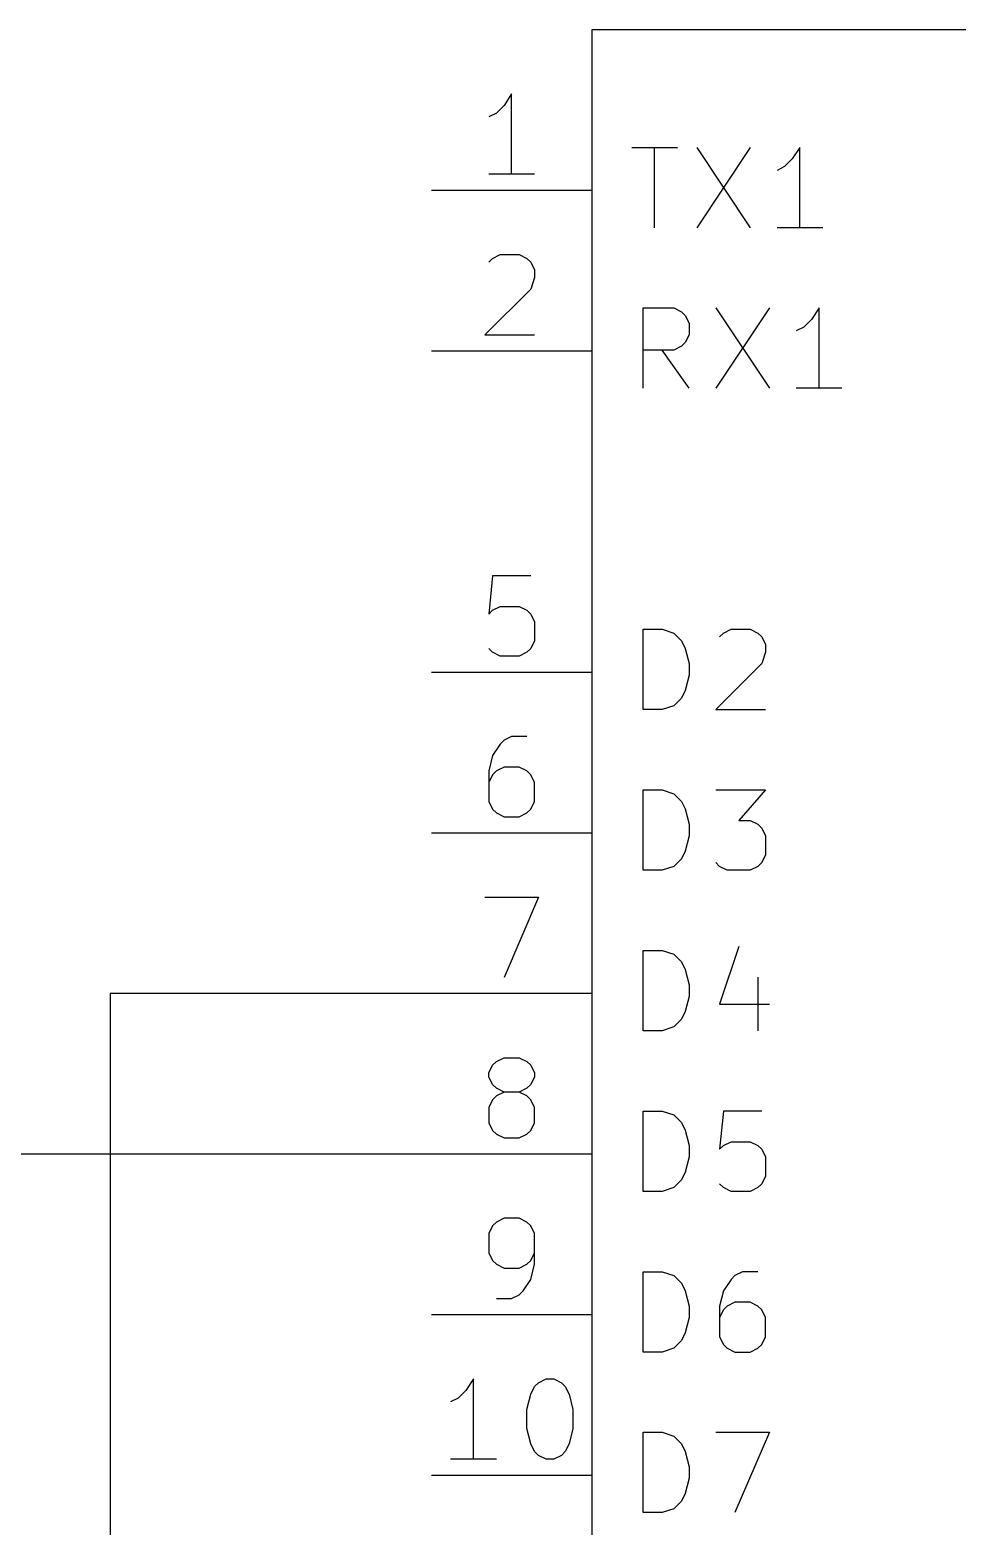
# Model space of a CAD drawing. Extents: x 0.4 to 11.3, y -7.9 to -0.4.
# Drawn here: x 5.8 to 6.377, y -3.782 to -2.85 of the extents above; entities that cross this region are included whole.
import ezdxf

# ---------------------------------------------------------------- set-up
doc = ezdxf.new("R2010")
doc.units = 0
doc.header["$MEASUREMENT"] = 0
for name, color, linetype in [('CYAN2', 4, 'CONTINUOUS'), ('GREEN3', 91, 'CONTINUOUS'), ('LYELLOW', 51, 'CONTINUOUS'), ('RED2', 1, 'CONTINUOUS'), ('RED3', 11, 'CONTINUOUS')]:
    doc.layers.add(name, color=color, linetype=linetype)

msp = doc.modelspace()

# ---------------------------------------------------------------- linework, layer by layer
at = {"layer": 'CYAN2', "linetype": 'CONTINUOUS'}
for p, q in [((6.17476, -2.92313), (6.20333, -2.92313)), ((6.17476, -2.92313), (6.20333, -2.92313)), ((6.18905, -2.97313), (6.18905, -2.92313)), ((6.18905, -2.97313), (6.18905, -2.92313)), ((6.21524, -2.92313), (6.24857, -2.97313)), ((6.24857, -2.92313), (6.21524, -2.97313)), ((6.21524, -2.92313), (6.24857, -2.97313)), ((6.24857, -2.92313), (6.21524, -2.97313)), ((6.27952, -2.92313), (6.27476, -2.93028)), ((6.27952, -2.92313), (6.27476, -2.93028)), ((6.27952, -2.97313), (6.27952, -2.92313)), ((6.27952, -2.97313), (6.27952, -2.92313)), ((6.27476, -2.93028), (6.27, -2.93504)), ((6.27476, -2.93028), (6.27, -2.93504)), ((6.27, -2.93504), (6.26524, -2.93742)), ((6.27, -2.93504), (6.26524, -2.93742)), ((6.29381, -2.97313), (6.26524, -2.97313)), ((6.29381, -2.97313), (6.26524, -2.97313)), ((6.1819, -3.07313), (6.1819, -3.02313)), ((6.1819, -3.02313), (6.20095, -3.02313)), ((6.1819, -3.07313), (6.1819, -3.02313)), ((6.1819, -3.02313), (6.20095, -3.02313)), ((6.20095, -3.02313), (6.20571, -3.02551)), ((6.20095, -3.02313), (6.20571, -3.02551)), ((6.20571, -3.02551), (6.20809, -3.02789)), ((6.20571, -3.02551), (6.20809, -3.02789)), ((6.22714, -3.02313), (6.26047, -3.07313)), ((6.26047, -3.02313), (6.22714, -3.07313)), ((6.22714, -3.02313), (6.26047, -3.07313)), ((6.26047, -3.02313), (6.22714, -3.07313)), ((6.29143, -3.02313), (6.28667, -3.03028)), ((6.29143, -3.02313), (6.28667, -3.03028)), ((6.29143, -3.07313), (6.29143, -3.02313)), ((6.29143, -3.07313), (6.29143, -3.02313)), ((6.20809, -3.02789), (6.21047, -3.03265)), ((6.20809, -3.02789), (6.21047, -3.03265)), ((6.21047, -3.03265), (6.21047, -3.0398)), ((6.21047, -3.03265), (6.21047, -3.0398)), ((6.2819, -3.03504), (6.27714, -3.03742)), ((6.2819, -3.03504), (6.27714, -3.03742)), ((6.28667, -3.03028), (6.2819, -3.03504)), ((6.28667, -3.03028), (6.2819, -3.03504)), ((6.20809, -3.04456), (6.20571, -3.04694)), ((6.20809, -3.04456), (6.20571, -3.04694)), ((6.21047, -3.0398), (6.20809, -3.04456)), ((6.21047, -3.0398), (6.20809, -3.04456)), ((6.20095, -3.04932), (6.1819, -3.04932)), ((6.20095, -3.04932), (6.1819, -3.04932)), ((6.21047, -3.07313), (6.19381, -3.04932)), ((6.21047, -3.07313), (6.19381, -3.04932)), ((6.20571, -3.04694), (6.20095, -3.04932)), ((6.20571, -3.04694), (6.20095, -3.04932)), ((6.30571, -3.07313), (6.27714, -3.07313)), ((6.30571, -3.07313), (6.27714, -3.07313)), ((6.1819, -3.27313), (6.1819, -3.22313)), ((6.1819, -3.22313), (6.19381, -3.22313)), ((6.1819, -3.27313), (6.1819, -3.22313)), ((6.1819, -3.22313), (6.19381, -3.22313)), ((6.19381, -3.22313), (6.20095, -3.22551)), ((6.19381, -3.22313), (6.20095, -3.22551)), ((6.20095, -3.22551), (6.20571, -3.23028)), ((6.20095, -3.22551), (6.20571, -3.23028)), ((6.20571, -3.23028), (6.20809, -3.23504)), ((6.20571, -3.23028), (6.20809, -3.23504)), ((6.22952, -3.22789), (6.2319, -3.22551)), ((6.22952, -3.22789), (6.2319, -3.22551)), ((6.2319, -3.22551), (6.23667, -3.22313)), ((6.2319, -3.22551), (6.23667, -3.22313)), ((6.23667, -3.22313), (6.24857, -3.22313)), ((6.23667, -3.22313), (6.24857, -3.22313)), ((6.24857, -3.22313), (6.25333, -3.22551)), ((6.24857, -3.22313), (6.25333, -3.22551)), ((6.25333, -3.22551), (6.25571, -3.22789)), ((6.25333, -3.22551), (6.25571, -3.22789)), ((6.25571, -3.22789), (6.25809, -3.23265)), ((6.25571, -3.22789), (6.25809, -3.23265)), ((6.20809, -3.23504), (6.21047, -3.24456)), ((6.20809, -3.23504), (6.21047, -3.24456)), ((6.25809, -3.23742), (6.25571, -3.24456)), ((6.25809, -3.23742), (6.25571, -3.24456)), ((6.25809, -3.23265), (6.25809, -3.23742)), ((6.25809, -3.23265), (6.25809, -3.23742)), ((6.21047, -3.24456), (6.21047, -3.2517)), ((6.21047, -3.24456), (6.21047, -3.2517)), ((6.25571, -3.24456), (6.22714, -3.27313)), ((6.25571, -3.24456), (6.22714, -3.27313)), ((6.21047, -3.2517), (6.20809, -3.26122)), ((6.21047, -3.2517), (6.20809, -3.26122)), ((6.20571, -3.26599), (6.20095, -3.27075)), ((6.20571, -3.26599), (6.20095, -3.27075)), ((6.20809, -3.26122), (6.20571, -3.26599)), ((6.20809, -3.26122), (6.20571, -3.26599)), ((6.19381, -3.27313), (6.1819, -3.27313)), ((6.19381, -3.27313), (6.1819, -3.27313)), ((6.20095, -3.27075), (6.19381, -3.27313)), ((6.20095, -3.27075), (6.19381, -3.27313)), ((6.22714, -3.27313), (6.25809, -3.27313)), ((6.22714, -3.27313), (6.25809, -3.27313)), ((6.1819, -3.37313), (6.1819, -3.32313)), ((6.1819, -3.32313), (6.19381, -3.32313)), ((6.1819, -3.37313), (6.1819, -3.32313)), ((6.1819, -3.32313), (6.19381, -3.32313)), ((6.19381, -3.32313), (6.20095, -3.32551)), ((6.19381, -3.32313), (6.20095, -3.32551)), ((6.22714, -3.32313), (6.25809, -3.32313)), ((6.22714, -3.32313), (6.25809, -3.32313)), ((6.25809, -3.32313), (6.24143, -3.34218)), ((6.25809, -3.32313), (6.24143, -3.34218)), ((6.20095, -3.32551), (6.20571, -3.33028)), ((6.20095, -3.32551), (6.20571, -3.33028)), ((6.20571, -3.33028), (6.20809, -3.33504)), ((6.20571, -3.33028), (6.20809, -3.33504)), ((6.20809, -3.33504), (6.21047, -3.34456)), ((6.20809, -3.33504), (6.21047, -3.34456)), ((6.24143, -3.34218), (6.24857, -3.34218)), ((6.24143, -3.34218), (6.24857, -3.34218)), ((6.24857, -3.34218), (6.25333, -3.34456)), ((6.24857, -3.34218), (6.25333, -3.34456)), ((6.21047, -3.3517), (6.20809, -3.36122)), ((6.21047, -3.3517), (6.20809, -3.36122)), ((6.21047, -3.34456), (6.21047, -3.3517)), ((6.21047, -3.34456), (6.21047, -3.3517)), ((6.25333, -3.34456), (6.25571, -3.34694)), ((6.25333, -3.34456), (6.25571, -3.34694)), ((6.25571, -3.34694), (6.25809, -3.3517)), ((6.25571, -3.34694), (6.25809, -3.3517)), ((6.25809, -3.3517), (6.25809, -3.36361)), ((6.25809, -3.3517), (6.25809, -3.36361)), ((6.20809, -3.36122), (6.20571, -3.36599)), ((6.20809, -3.36122), (6.20571, -3.36599)), ((6.20095, -3.37075), (6.19381, -3.37313)), ((6.20095, -3.37075), (6.19381, -3.37313)), ((6.20571, -3.36599), (6.20095, -3.37075)), ((6.20571, -3.36599), (6.20095, -3.37075)), ((6.22952, -3.37075), (6.22714, -3.36837)), ((6.22952, -3.37075), (6.22714, -3.36837)), ((6.23428, -3.37313), (6.22952, -3.37075)), ((6.23428, -3.37313), (6.22952, -3.37075)), ((6.25333, -3.37075), (6.24857, -3.37313)), ((6.25333, -3.37075), (6.24857, -3.37313)), ((6.25571, -3.36837), (6.25333, -3.37075)), ((6.25571, -3.36837), (6.25333, -3.37075)), ((6.25809, -3.36361), (6.25571, -3.36837)), ((6.25809, -3.36361), (6.25571, -3.36837)), ((6.19381, -3.37313), (6.1819, -3.37313)), ((6.19381, -3.37313), (6.1819, -3.37313)), ((6.24857, -3.37313), (6.23428, -3.37313)), ((6.24857, -3.37313), (6.23428, -3.37313)), ((6.1819, -3.47313), (6.1819, -3.42313)), ((6.1819, -3.42313), (6.19381, -3.42313)), ((6.1819, -3.47313), (6.1819, -3.42313)), ((6.1819, -3.42313), (6.19381, -3.42313)), ((6.19381, -3.42313), (6.20095, -3.42551)), ((6.19381, -3.42313), (6.20095, -3.42551)), ((6.20095, -3.42551), (6.20571, -3.43028)), ((6.20095, -3.42551), (6.20571, -3.43028)), ((6.24143, -3.42075), (6.22952, -3.45646)), ((6.24143, -3.42075), (6.22952, -3.45646)), ((6.20571, -3.43028), (6.20809, -3.43504)), ((6.20571, -3.43028), (6.20809, -3.43504)), ((6.20809, -3.43504), (6.21047, -3.44456)), ((6.20809, -3.43504), (6.21047, -3.44456)), ((6.21047, -3.44456), (6.21047, -3.4517)), ((6.21047, -3.44456), (6.21047, -3.4517)), ((6.25333, -3.4398), (6.25333, -3.47313)), ((6.25333, -3.4398), (6.25333, -3.47313)), ((6.21047, -3.4517), (6.20809, -3.46122)), ((6.21047, -3.4517), (6.20809, -3.46122)), ((6.20809, -3.46122), (6.20571, -3.46599)), ((6.20809, -3.46122), (6.20571, -3.46599)), ((6.22952, -3.45646), (6.26047, -3.45646)), ((6.22952, -3.45646), (6.26047, -3.45646)), ((6.19381, -3.47313), (6.1819, -3.47313)), ((6.19381, -3.47313), (6.1819, -3.47313)), ((6.20095, -3.47075), (6.19381, -3.47313)), ((6.20095, -3.47075), (6.19381, -3.47313)), ((6.20571, -3.46599), (6.20095, -3.47075)), ((6.20571, -3.46599), (6.20095, -3.47075)), ((6.1819, -3.57313), (6.1819, -3.52313)), ((6.1819, -3.52313), (6.19381, -3.52313)), ((6.1819, -3.57313), (6.1819, -3.52313)), ((6.1819, -3.52313), (6.19381, -3.52313)), ((6.19381, -3.52313), (6.20095, -3.52551)), ((6.19381, -3.52313), (6.20095, -3.52551)), ((6.20095, -3.52551), (6.20571, -3.53028)), ((6.20095, -3.52551), (6.20571, -3.53028)), ((6.20571, -3.53028), (6.20809, -3.53504)), ((6.20571, -3.53028), (6.20809, -3.53504)), ((6.2319, -3.52313), (6.22952, -3.54694)), ((6.2319, -3.52313), (6.22952, -3.54694)), ((6.25571, -3.52313), (6.2319, -3.52313)), ((6.25571, -3.52313), (6.2319, -3.52313)), ((6.20809, -3.53504), (6.21047, -3.54456)), ((6.20809, -3.53504), (6.21047, -3.54456)), ((6.21047, -3.54456), (6.21047, -3.5517)), ((6.21047, -3.54456), (6.21047, -3.5517)), ((6.22952, -3.54694), (6.2319, -3.54456)), ((6.22952, -3.54694), (6.2319, -3.54456)), ((6.2319, -3.54456), (6.23667, -3.54218)), ((6.2319, -3.54456), (6.23667, -3.54218)), ((6.23667, -3.54218), (6.24857, -3.54218)), ((6.23667, -3.54218), (6.24857, -3.54218)), ((6.24857, -3.54218), (6.25333, -3.54456)), ((6.24857, -3.54218), (6.25333, -3.54456)), ((6.25333, -3.54456), (6.25571, -3.54694)), ((6.25333, -3.54456), (6.25571, -3.54694)), ((6.25571, -3.54694), (6.25809, -3.5517)), ((6.25571, -3.54694), (6.25809, -3.5517)), ((6.21047, -3.5517), (6.20809, -3.56122)), ((6.21047, -3.5517), (6.20809, -3.56122)), ((6.25809, -3.5517), (6.25809, -3.56361)), ((6.25809, -3.5517), (6.25809, -3.56361)), ((6.20571, -3.56599), (6.20095, -3.57075)), ((6.20571, -3.56599), (6.20095, -3.57075)), ((6.20809, -3.56122), (6.20571, -3.56599)), ((6.20809, -3.56122), (6.20571, -3.56599)), ((6.25809, -3.56361), (6.25571, -3.56837)), ((6.25809, -3.56361), (6.25571, -3.56837)), ((6.19381, -3.57313), (6.1819, -3.57313)), ((6.19381, -3.57313), (6.1819, -3.57313)), ((6.20095, -3.57075), (6.19381, -3.57313)), ((6.20095, -3.57075), (6.19381, -3.57313)), ((6.2319, -3.57075), (6.22952, -3.56837)), ((6.2319, -3.57075), (6.22952, -3.56837)), ((6.23667, -3.57313), (6.2319, -3.57075)), ((6.23667, -3.57313), (6.2319, -3.57075)), ((6.24857, -3.57313), (6.23667, -3.57313)), ((6.24857, -3.57313), (6.23667, -3.57313)), ((6.25333, -3.57075), (6.24857, -3.57313)), ((6.25333, -3.57075), (6.24857, -3.57313)), ((6.25571, -3.56837), (6.25333, -3.57075)), ((6.25571, -3.56837), (6.25333, -3.57075)), ((6.1819, -3.67313), (6.1819, -3.62313)), ((6.1819, -3.62313), (6.19381, -3.62313)), ((6.1819, -3.67313), (6.1819, -3.62313)), ((6.1819, -3.62313), (6.19381, -3.62313)), ((6.19381, -3.62313), (6.20095, -3.62551)), ((6.19381, -3.62313), (6.20095, -3.62551)), ((6.24381, -3.62313), (6.23905, -3.62551)), ((6.24381, -3.62313), (6.23905, -3.62551)), ((6.25333, -3.62313), (6.24381, -3.62313)), ((6.25333, -3.62313), (6.24381, -3.62313)), ((6.20095, -3.62551), (6.20571, -3.63028)), ((6.20095, -3.62551), (6.20571, -3.63028)), ((6.20571, -3.63028), (6.20809, -3.63504)), ((6.20571, -3.63028), (6.20809, -3.63504)), ((6.23667, -3.62789), (6.2319, -3.63504)), ((6.23667, -3.62789), (6.2319, -3.63504)), ((6.23905, -3.62551), (6.23667, -3.62789)), ((6.23905, -3.62551), (6.23667, -3.62789)), ((6.20809, -3.63504), (6.21047, -3.64456)), ((6.20809, -3.63504), (6.21047, -3.64456)), ((6.2319, -3.63504), (6.22952, -3.64456)), ((6.2319, -3.63504), (6.22952, -3.64456)), ((6.23905, -3.64218), (6.23428, -3.64456)), ((6.23905, -3.64218), (6.23428, -3.64456)), ((6.24857, -3.64218), (6.23905, -3.64218)), ((6.24857, -3.64218), (6.23905, -3.64218)), ((6.25333, -3.64456), (6.24857, -3.64218)), ((6.25333, -3.64456), (6.24857, -3.64218)), ((6.21047, -3.64456), (6.21047, -3.6517)), ((6.21047, -3.64456), (6.21047, -3.6517)), ((6.22952, -3.64456), (6.22952, -3.66361)), ((6.22952, -3.64456), (6.22952, -3.66361)), ((6.2319, -3.64694), (6.22952, -3.6517)), ((6.2319, -3.64694), (6.22952, -3.6517)), ((6.23428, -3.64456), (6.2319, -3.64694)), ((6.23428, -3.64456), (6.2319, -3.64694)), ((6.25571, -3.64694), (6.25333, -3.64456)), ((6.25571, -3.64694), (6.25333, -3.64456)), ((6.25809, -3.6517), (6.25571, -3.64694)), ((6.25809, -3.6517), (6.25571, -3.64694)), ((6.21047, -3.6517), (6.20809, -3.66122)), ((6.21047, -3.6517), (6.20809, -3.66122)), ((6.25809, -3.66361), (6.25809, -3.6517)), ((6.25809, -3.66361), (6.25809, -3.6517)), ((6.20571, -3.66599), (6.20095, -3.67075)), ((6.20571, -3.66599), (6.20095, -3.67075)), ((6.20809, -3.66122), (6.20571, -3.66599)), ((6.20809, -3.66122), (6.20571, -3.66599)), ((6.22952, -3.66361), (6.2319, -3.66837)), ((6.22952, -3.66361), (6.2319, -3.66837)), ((6.2319, -3.66837), (6.23428, -3.67075)), ((6.2319, -3.66837), (6.23428, -3.67075)), ((6.25333, -3.67075), (6.25571, -3.66837)), ((6.25333, -3.67075), (6.25571, -3.66837)), ((6.25571, -3.66837), (6.25809, -3.66361)), ((6.25571, -3.66837), (6.25809, -3.66361)), ((6.19381, -3.67313), (6.1819, -3.67313)), ((6.19381, -3.67313), (6.1819, -3.67313)), ((6.20095, -3.67075), (6.19381, -3.67313)), ((6.20095, -3.67075), (6.19381, -3.67313)), ((6.23428, -3.67075), (6.23905, -3.67313)), ((6.23428, -3.67075), (6.23905, -3.67313)), ((6.23905, -3.67313), (6.24857, -3.67313)), ((6.23905, -3.67313), (6.24857, -3.67313)), ((6.24857, -3.67313), (6.25333, -3.67075)), ((6.24857, -3.67313), (6.25333, -3.67075)), ((6.1819, -3.77313), (6.1819, -3.72313)), ((6.1819, -3.72313), (6.19381, -3.72313)), ((6.1819, -3.77313), (6.1819, -3.72313)), ((6.1819, -3.72313), (6.19381, -3.72313)), ((6.19381, -3.72313), (6.20095, -3.72551)), ((6.19381, -3.72313), (6.20095, -3.72551)), ((6.20095, -3.72551), (6.20571, -3.73028)), ((6.20095, -3.72551), (6.20571, -3.73028)), ((6.22714, -3.72313), (6.26047, -3.72313)), ((6.22714, -3.72313), (6.26047, -3.72313)), ((6.26047, -3.72313), (6.23905, -3.77313)), ((6.26047, -3.72313), (6.23905, -3.77313)), ((6.20571, -3.73028), (6.20809, -3.73504)), ((6.20571, -3.73028), (6.20809, -3.73504)), ((6.20809, -3.73504), (6.21047, -3.74456)), ((6.20809, -3.73504), (6.21047, -3.74456)), ((6.21047, -3.74456), (6.21047, -3.7517)), ((6.21047, -3.74456), (6.21047, -3.7517)), ((6.21047, -3.7517), (6.20809, -3.76122)), ((6.21047, -3.7517), (6.20809, -3.76122)), ((6.20809, -3.76122), (6.20571, -3.76599)), ((6.20809, -3.76122), (6.20571, -3.76599)), ((6.20095, -3.77075), (6.19381, -3.77313)), ((6.20095, -3.77075), (6.19381, -3.77313)), ((6.20571, -3.76599), (6.20095, -3.77075)), ((6.20571, -3.76599), (6.20095, -3.77075)), ((6.19381, -3.77313), (6.1819, -3.77313)), ((6.19381, -3.77313), (6.1819, -3.77313))]:
    msp.add_line(p, q, dxfattribs=at)
at = {"layer": 'GREEN3', "linetype": 'CONTINUOUS'}
for p, q in [((6.05, -3.45), (5.85, -3.45)), ((5.85, -3.45), (5.85, -6.35)), ((6.05, -3.55), (5.75, -3.55))]:
    msp.add_line(p, q, dxfattribs=at)
at = {"layer": 'LYELLOW', "linetype": 'CONTINUOUS'}
for p, q in [((6.15, -2.85), (6.15, -4.65)), ((6.95, -2.85), (6.15, -2.85))]:
    msp.add_line(p, q, dxfattribs=at)
at = {"layer": 'RED2', "linetype": 'CONTINUOUS'}
for p, q in [((6.15, -2.85), (6.15, -4.65)), ((6.95, -2.85), (6.15, -2.85)), ((6.15, -2.95), (6.05, -2.95)), ((6.15, -2.95), (6.05, -2.95)), ((6.15, -3.05), (6.05, -3.05)), ((6.15, -3.05), (6.05, -3.05)), ((6.15, -3.25), (6.05, -3.25)), ((6.15, -3.25), (6.05, -3.25)), ((6.15, -3.35), (6.05, -3.35)), ((6.15, -3.35), (6.05, -3.35)), ((6.15, -3.45), (6.05, -3.45)), ((6.15, -3.45), (6.05, -3.45)), ((6.15, -3.55), (6.05, -3.55)), ((6.15, -3.55), (6.05, -3.55)), ((6.15, -3.65), (6.05, -3.65)), ((6.15, -3.65), (6.05, -3.65)), ((6.15, -3.75), (6.05, -3.75)), ((6.15, -3.75), (6.05, -3.75))]:
    msp.add_line(p, q, dxfattribs=at)
at = {"layer": 'RED3', "linetype": 'CONTINUOUS'}
for p, q in [((6.1, -2.88988), (6.09524, -2.89702)), ((6.1, -2.88988), (6.09524, -2.89702)), ((6.1, -2.93988), (6.1, -2.88988)), ((6.1, -2.93988), (6.1, -2.88988)), ((6.09048, -2.90178), (6.08572, -2.90417)), ((6.09048, -2.90178), (6.08572, -2.90417)), ((6.09524, -2.89702), (6.09048, -2.90178)), ((6.09524, -2.89702), (6.09048, -2.90178)), ((6.11429, -2.93988), (6.08572, -2.93988)), ((6.11429, -2.93988), (6.08572, -2.93988)), ((6.08809, -2.99226), (6.09286, -2.98988)), ((6.08809, -2.99226), (6.09286, -2.98988)), ((6.09286, -2.98988), (6.10476, -2.98988)), ((6.09286, -2.98988), (6.10476, -2.98988)), ((6.10476, -2.98988), (6.10952, -2.99226)), ((6.10476, -2.98988), (6.10952, -2.99226)), ((6.08572, -2.99464), (6.08809, -2.99226)), ((6.08572, -2.99464), (6.08809, -2.99226)), ((6.10952, -2.99226), (6.11191, -2.99464)), ((6.10952, -2.99226), (6.11191, -2.99464)), ((6.11191, -2.99464), (6.11429, -2.9994)), ((6.11191, -2.99464), (6.11429, -2.9994)), ((6.11429, -2.9994), (6.11429, -3.00417)), ((6.11429, -2.9994), (6.11429, -3.00417)), ((6.11429, -3.00417), (6.11191, -3.01131)), ((6.11429, -3.00417), (6.11191, -3.01131)), ((6.11191, -3.01131), (6.08333, -3.03988)), ((6.11191, -3.01131), (6.08333, -3.03988)), ((6.08333, -3.03988), (6.11429, -3.03988)), ((6.08333, -3.03988), (6.11429, -3.03988)), ((6.08809, -3.18988), (6.08572, -3.21369)), ((6.08809, -3.18988), (6.08572, -3.21369)), ((6.11191, -3.18988), (6.08809, -3.18988)), ((6.11191, -3.18988), (6.08809, -3.18988)), ((6.08572, -3.21369), (6.08809, -3.21131)), ((6.08572, -3.21369), (6.08809, -3.21131)), ((6.08809, -3.21131), (6.09286, -3.20893)), ((6.08809, -3.21131), (6.09286, -3.20893)), ((6.09286, -3.20893), (6.10476, -3.20893)), ((6.09286, -3.20893), (6.10476, -3.20893)), ((6.10476, -3.20893), (6.10952, -3.21131)), ((6.10476, -3.20893), (6.10952, -3.21131)), ((6.10952, -3.21131), (6.11191, -3.21369)), ((6.10952, -3.21131), (6.11191, -3.21369)), ((6.11191, -3.21369), (6.11429, -3.21845)), ((6.11191, -3.21369), (6.11429, -3.21845)), ((6.11429, -3.21845), (6.11429, -3.23035)), ((6.11429, -3.21845), (6.11429, -3.23035)), ((6.11429, -3.23035), (6.11191, -3.23512)), ((6.11429, -3.23035), (6.11191, -3.23512)), ((6.08809, -3.2375), (6.08572, -3.23512)), ((6.08809, -3.2375), (6.08572, -3.23512)), ((6.09286, -3.23988), (6.08809, -3.2375)), ((6.09286, -3.23988), (6.08809, -3.2375)), ((6.10476, -3.23988), (6.09286, -3.23988)), ((6.10476, -3.23988), (6.09286, -3.23988)), ((6.10952, -3.2375), (6.10476, -3.23988)), ((6.10952, -3.2375), (6.10476, -3.23988)), ((6.11191, -3.23512), (6.10952, -3.2375)), ((6.11191, -3.23512), (6.10952, -3.2375)), ((6.09286, -3.29464), (6.08809, -3.30178)), ((6.09286, -3.29464), (6.08809, -3.30178)), ((6.09524, -3.29226), (6.09286, -3.29464)), ((6.09524, -3.29226), (6.09286, -3.29464)), ((6.1, -3.28988), (6.09524, -3.29226)), ((6.1, -3.28988), (6.09524, -3.29226)), ((6.10952, -3.28988), (6.1, -3.28988)), ((6.10952, -3.28988), (6.1, -3.28988)), ((6.08809, -3.30178), (6.08572, -3.31131)), ((6.08809, -3.30178), (6.08572, -3.31131)), ((6.08572, -3.31131), (6.08572, -3.33035)), ((6.08572, -3.31131), (6.08572, -3.33035)), ((6.08809, -3.31369), (6.08572, -3.31845)), ((6.08809, -3.31369), (6.08572, -3.31845)), ((6.09048, -3.31131), (6.08809, -3.31369)), ((6.09048, -3.31131), (6.08809, -3.31369)), ((6.09524, -3.30893), (6.09048, -3.31131)), ((6.09524, -3.30893), (6.09048, -3.31131)), ((6.10476, -3.30893), (6.09524, -3.30893)), ((6.10476, -3.30893), (6.09524, -3.30893)), ((6.10952, -3.31131), (6.10476, -3.30893)), ((6.10952, -3.31131), (6.10476, -3.30893)), ((6.11191, -3.31369), (6.10952, -3.31131)), ((6.11191, -3.31369), (6.10952, -3.31131)), ((6.11429, -3.31845), (6.11191, -3.31369)), ((6.11429, -3.31845), (6.11191, -3.31369)), ((6.11429, -3.33035), (6.11429, -3.31845)), ((6.11429, -3.33035), (6.11429, -3.31845)), ((6.08572, -3.33035), (6.08809, -3.33512)), ((6.08572, -3.33035), (6.08809, -3.33512)), ((6.11191, -3.33512), (6.11429, -3.33035)), ((6.11191, -3.33512), (6.11429, -3.33035)), ((6.08809, -3.33512), (6.09048, -3.3375)), ((6.08809, -3.33512), (6.09048, -3.3375)), ((6.09048, -3.3375), (6.09524, -3.33988)), ((6.09048, -3.3375), (6.09524, -3.33988)), ((6.09524, -3.33988), (6.10476, -3.33988)), ((6.09524, -3.33988), (6.10476, -3.33988)), ((6.10476, -3.33988), (6.10952, -3.3375)), ((6.10476, -3.33988), (6.10952, -3.3375)), ((6.10952, -3.3375), (6.11191, -3.33512)), ((6.10952, -3.3375), (6.11191, -3.33512)), ((6.08333, -3.38988), (6.11667, -3.38988)), ((6.08333, -3.38988), (6.11667, -3.38988)), ((6.11667, -3.38988), (6.09524, -3.43988)), ((6.11667, -3.38988), (6.09524, -3.43988)), ((6.08809, -3.49464), (6.09048, -3.49226)), ((6.08809, -3.49464), (6.09048, -3.49226)), ((6.09048, -3.49226), (6.09524, -3.48988)), ((6.09048, -3.49226), (6.09524, -3.48988)), ((6.09524, -3.48988), (6.10476, -3.48988)), ((6.09524, -3.48988), (6.10476, -3.48988)), ((6.10476, -3.48988), (6.10952, -3.49226)), ((6.10476, -3.48988), (6.10952, -3.49226)), ((6.10952, -3.49226), (6.11191, -3.49464)), ((6.10952, -3.49226), (6.11191, -3.49464)), ((6.08572, -3.4994), (6.08809, -3.49464)), ((6.08572, -3.4994), (6.08809, -3.49464)), ((6.08572, -3.50178), (6.08572, -3.4994)), ((6.08572, -3.50178), (6.08572, -3.4994)), ((6.08809, -3.50655), (6.08572, -3.50178)), ((6.08809, -3.50655), (6.08572, -3.50178)), ((6.11191, -3.49464), (6.11429, -3.4994)), ((6.11191, -3.49464), (6.11429, -3.4994)), ((6.11429, -3.50178), (6.11191, -3.50655)), ((6.11429, -3.50178), (6.11191, -3.50655)), ((6.11429, -3.4994), (6.11429, -3.50178)), ((6.11429, -3.4994), (6.11429, -3.50178)), ((6.09048, -3.50893), (6.08809, -3.50655)), ((6.09048, -3.50893), (6.08809, -3.50655)), ((6.09524, -3.51131), (6.09048, -3.50893)), ((6.09524, -3.51131), (6.09048, -3.50893)), ((6.09524, -3.51131), (6.09048, -3.51369)), ((6.09524, -3.51131), (6.09048, -3.51369)), ((6.10476, -3.51131), (6.09524, -3.51131)), ((6.10476, -3.51131), (6.09524, -3.51131)), ((6.10952, -3.50893), (6.10476, -3.51131)), ((6.10952, -3.50893), (6.10476, -3.51131)), ((6.10952, -3.51369), (6.10476, -3.51131)), ((6.10952, -3.51369), (6.10476, -3.51131)), ((6.11191, -3.50655), (6.10952, -3.50893)), ((6.11191, -3.50655), (6.10952, -3.50893)), ((6.08809, -3.51607), (6.08572, -3.52083)), ((6.08809, -3.51607), (6.08572, -3.52083)), ((6.08572, -3.52083), (6.08572, -3.53035)), ((6.08572, -3.52083), (6.08572, -3.53035)), ((6.09048, -3.51369), (6.08809, -3.51607)), ((6.09048, -3.51369), (6.08809, -3.51607)), ((6.11191, -3.51607), (6.10952, -3.51369)), ((6.11191, -3.51607), (6.10952, -3.51369)), ((6.11429, -3.52083), (6.11191, -3.51607)), ((6.11429, -3.52083), (6.11191, -3.51607)), ((6.11429, -3.53035), (6.11429, -3.52083)), ((6.11429, -3.53035), (6.11429, -3.52083)), ((6.08572, -3.53035), (6.08809, -3.53512)), ((6.08572, -3.53035), (6.08809, -3.53512)), ((6.11191, -3.53512), (6.11429, -3.53035)), ((6.11191, -3.53512), (6.11429, -3.53035)), ((6.08809, -3.53512), (6.09048, -3.5375)), ((6.08809, -3.53512), (6.09048, -3.5375)), ((6.09048, -3.5375), (6.09524, -3.53988)), ((6.09048, -3.5375), (6.09524, -3.53988)), ((6.10476, -3.53988), (6.10952, -3.5375)), ((6.10476, -3.53988), (6.10952, -3.5375)), ((6.10952, -3.5375), (6.11191, -3.53512)), ((6.10952, -3.5375), (6.11191, -3.53512)), ((6.09524, -3.53988), (6.10476, -3.53988)), ((6.09524, -3.53988), (6.10476, -3.53988)), ((6.08809, -3.59464), (6.08572, -3.5994)), ((6.08809, -3.59464), (6.08572, -3.5994)), ((6.09048, -3.59226), (6.08809, -3.59464)), ((6.09048, -3.59226), (6.08809, -3.59464)), ((6.09524, -3.58988), (6.09048, -3.59226)), ((6.09524, -3.58988), (6.09048, -3.59226)), ((6.10476, -3.58988), (6.09524, -3.58988)), ((6.10476, -3.58988), (6.09524, -3.58988)), ((6.10952, -3.59226), (6.10476, -3.58988)), ((6.10952, -3.59226), (6.10476, -3.58988)), ((6.11191, -3.59464), (6.10952, -3.59226)), ((6.11191, -3.59464), (6.10952, -3.59226)), ((6.11429, -3.5994), (6.11191, -3.59464)), ((6.11429, -3.5994), (6.11191, -3.59464)), ((6.08572, -3.5994), (6.08572, -3.61131)), ((6.08572, -3.5994), (6.08572, -3.61131)), ((6.11429, -3.61845), (6.11429, -3.5994)), ((6.11429, -3.61845), (6.11429, -3.5994)), ((6.08572, -3.61131), (6.08809, -3.61607)), ((6.08572, -3.61131), (6.08809, -3.61607)), ((6.11191, -3.61607), (6.11429, -3.61131)), ((6.11191, -3.61607), (6.11429, -3.61131)), ((6.08809, -3.61607), (6.09048, -3.61845)), ((6.08809, -3.61607), (6.09048, -3.61845)), ((6.09048, -3.61845), (6.09524, -3.62083)), ((6.09048, -3.61845), (6.09524, -3.62083)), ((6.09524, -3.62083), (6.10476, -3.62083)), ((6.09524, -3.62083), (6.10476, -3.62083)), ((6.10476, -3.62083), (6.10952, -3.61845)), ((6.10476, -3.62083), (6.10952, -3.61845)), ((6.10952, -3.61845), (6.11191, -3.61607)), ((6.10952, -3.61845), (6.11191, -3.61607)), ((6.11191, -3.62797), (6.11429, -3.61845)), ((6.11191, -3.62797), (6.11429, -3.61845)), ((6.10714, -3.63512), (6.11191, -3.62797)), ((6.10714, -3.63512), (6.11191, -3.62797)), ((6.09048, -3.63988), (6.1, -3.63988)), ((6.09048, -3.63988), (6.1, -3.63988)), ((6.1, -3.63988), (6.10476, -3.6375)), ((6.1, -3.63988), (6.10476, -3.6375)), ((6.10476, -3.6375), (6.10714, -3.63512)), ((6.10476, -3.6375), (6.10714, -3.63512)), ((6.07143, -3.69702), (6.06667, -3.70178)), ((6.07143, -3.69702), (6.06667, -3.70178)), ((6.07619, -3.68988), (6.07143, -3.69702)), ((6.07619, -3.68988), (6.07143, -3.69702)), ((6.07619, -3.73988), (6.07619, -3.68988)), ((6.07619, -3.73988), (6.07619, -3.68988)), ((6.1119, -3.6994), (6.11428, -3.69464)), ((6.1119, -3.6994), (6.11428, -3.69464)), ((6.11428, -3.69464), (6.11667, -3.69226)), ((6.11428, -3.69464), (6.11667, -3.69226)), ((6.11667, -3.69226), (6.12143, -3.68988)), ((6.11667, -3.69226), (6.12143, -3.68988)), ((6.12143, -3.68988), (6.12619, -3.68988)), ((6.12143, -3.68988), (6.12619, -3.68988)), ((6.12619, -3.68988), (6.13095, -3.69226)), ((6.12619, -3.68988), (6.13095, -3.69226)), ((6.13095, -3.69226), (6.13333, -3.69464)), ((6.13095, -3.69226), (6.13333, -3.69464)), ((6.13333, -3.69464), (6.13571, -3.6994)), ((6.13333, -3.69464), (6.13571, -3.6994)), ((6.06667, -3.70178), (6.06191, -3.70417)), ((6.06667, -3.70178), (6.06191, -3.70417)), ((6.10952, -3.70893), (6.1119, -3.6994)), ((6.10952, -3.70893), (6.1119, -3.6994)), ((6.13571, -3.6994), (6.13809, -3.70893)), ((6.13571, -3.6994), (6.13809, -3.70893)), ((6.10952, -3.72083), (6.10952, -3.70893)), ((6.10952, -3.72083), (6.10952, -3.70893)), ((6.13809, -3.70893), (6.13809, -3.72083)), ((6.13809, -3.70893), (6.13809, -3.72083)), ((6.1119, -3.73035), (6.10952, -3.72083)), ((6.1119, -3.73035), (6.10952, -3.72083)), ((6.13809, -3.72083), (6.13571, -3.73035)), ((6.13809, -3.72083), (6.13571, -3.73035)), ((6.11428, -3.73512), (6.1119, -3.73035)), ((6.11428, -3.73512), (6.1119, -3.73035)), ((6.11667, -3.7375), (6.11428, -3.73512)), ((6.11667, -3.7375), (6.11428, -3.73512)), ((6.13333, -3.73512), (6.13095, -3.7375)), ((6.13333, -3.73512), (6.13095, -3.7375)), ((6.13571, -3.73035), (6.13333, -3.73512)), ((6.13571, -3.73035), (6.13333, -3.73512)), ((6.09048, -3.73988), (6.06191, -3.73988)), ((6.09048, -3.73988), (6.06191, -3.73988)), ((6.12143, -3.73988), (6.11667, -3.7375)), ((6.12143, -3.73988), (6.11667, -3.7375)), ((6.12619, -3.73988), (6.12143, -3.73988)), ((6.12619, -3.73988), (6.12143, -3.73988)), ((6.13095, -3.7375), (6.12619, -3.73988)), ((6.13095, -3.7375), (6.12619, -3.73988))]:
    msp.add_line(p, q, dxfattribs=at)

doc.saveas('drawing.dxf')
